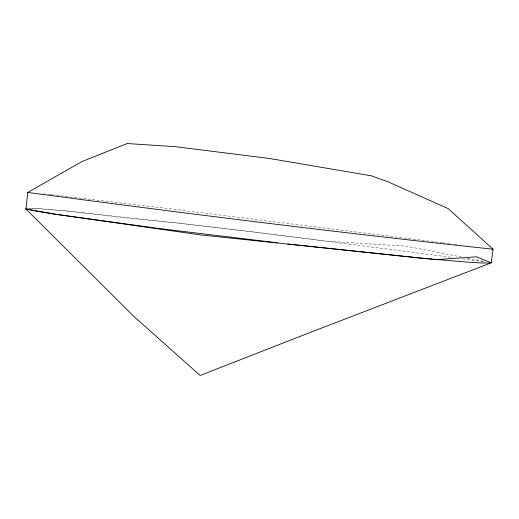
<?xml version="1.0" encoding="UTF-8"?>
<svg xmlns="http://www.w3.org/2000/svg" width="519" height="519" viewBox="0 0 519 519"><rect width="100%" height="100%" fill="white"/><g stroke="black" fill="none" stroke-linecap="round" stroke-linejoin="round"><path stroke-width="0.39" stroke-dasharray="2.6 1.95" d="M29.953 208.696L34.754 208.281L71.739 211.538L119.766 217.299L175.487 222.82L251.773 231.656L326.263 241.212L406.066 246.168L460.95 256.899M27.604 208.113L48.559 209.3L68.722 211.123L188.001 224.189L301.513 237.994L452.523 257.502M43.641 193.84L45.244 194.022M48.455 194.385L50.862 194.657M51.666 194.748L177.037 209.65L441.643 242.671M442.448 242.775L446.463 243.288M447.268 243.385L451.283 243.898M454.495 244.306L456.908 244.611M462.786 258.877L484.876 261.855M467.314 258.138L485.609 261.719"/><path stroke-width="0.78" d="M26.015 208.08L25.963 208.923L35.195 210.902L55.286 214.211M25.95 209.047L27.747 192.445L82.054 161.506L127.161 143.529L175.364 146.669L269.893 158.542L371.533 175.857L387.57 181.611L448.215 208.651L493.05 249.204L491.175 262.809L309.843 332.588L200.12 375.471L133.175 315.773L25.95 209.047L55.507 214.263L201.346 235.016L435.986 259.617L476.513 256.801L491.175 262.809M491.188 262.711L488.632 263.107L480.646 262.925L466.639 262.063L418.898 257.956L287.753 244.034M493.05 249.204C337.694 232.59 182.623 213.075 27.747 192.445M277.282 242.821L158.639 228.444L57.641 214.561"/></g></svg>
